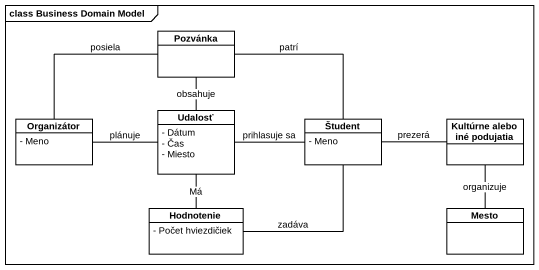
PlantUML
@startuml
mainframe class Business Domain Model
hide circle
hide empty members
skinparam classAttributeIconSize 0
class Pozvánka
class Udalosť {
  - Dátum
  - Čas
  - Miesto
}
class Organizátor {
  - Meno
}
class Študent {
  - Meno
}
class "Kultúrne alebo iné podujatia" as Kultúrne_alebo_iné_podujatia
class Hodnotenie {
  - Počet hviezdičiek
}
class Mesto
Pozvánka -- Udalosť : obsahuje
Pozvánka -right- Študent : patrí
Udalosť -- Hodnotenie : Má
Organizátor -up- Pozvánka : posiela
Organizátor -right- Udalosť : plánuje
Študent -left- Udalosť : prihlasuje sa
Študent -right- Kultúrne_alebo_iné_podujatia : prezerá
Študent -- Hodnotenie : zadáva
Mesto -up- Kultúrne_alebo_iné_podujatia : organizuje
@enduml
